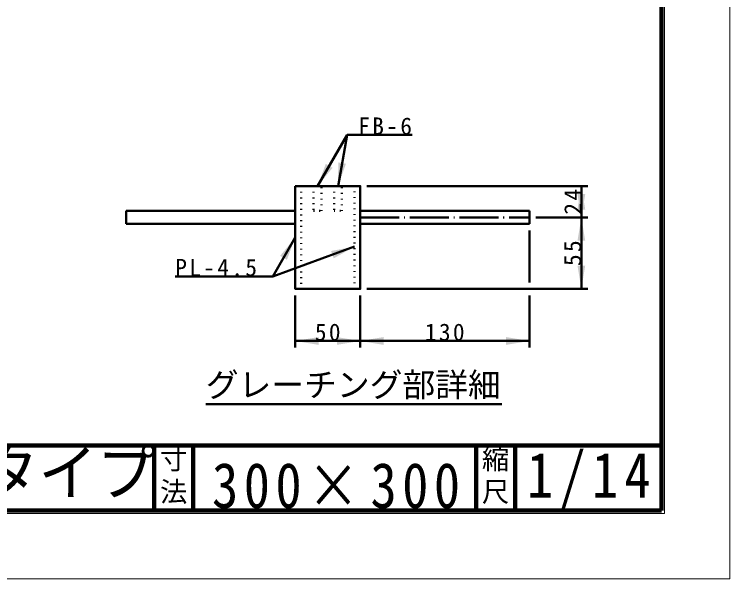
# Model space of a CAD drawing. Units: millimetres, scale not verified, with parts at other scales. Extents: x -2102 to 2102, y -1485 to 1485.
# Drawn here: x 1002 to 2102, y -1485 to -617 of the extents above; entities that cross this region are included whole.
import ezdxf
from ezdxf.enums import TextEntityAlignment as Align

# ---------------------------------------------------------------- set-up
doc = ezdxf.new("R2010")
doc.units = ezdxf.units.MM
doc.header["$LTSCALE"] = 5
doc.linetypes.add('DOTTED', pattern=[1.75, 0.25, -1.5])
doc.linetypes.add('LONG_DASHED_DOTTED', pattern=[15.25, 12, -1.5, 0.25, -1.5])
doc.layers.add('0-0_V-nasSTD', color=7, linetype='Continuous', lineweight=35)
doc.layers.add('0-1_0', color=7, linetype='Continuous', lineweight=50)
doc.styles.add('ＭＳ ゴシック', font='')
doc.styles.get('ＭＳ ゴシック').set_extended_font_data('MS Gothic')

msp = doc.modelspace()

# ---------------------------------------------------------------- linework, layer by layer
at = {"layer": '0-0_V-nasSTD', "lineweight": 100}
for p, q in [((1217.5, -1280), (1217.5, -1380)), ((1277.5, -1280), (1277.5, -1380)), ((1712.5, -1280), (1712.5, -1380)), ((1772.5, -1280), (1772.5, -1380)), ((-1997.5, -1380), (1997.5, -1380))]:
    msp.add_line(p, q, dxfattribs=at)
at = {"layer": '0-0_V-nasSTD', "lineweight": 18}
for points in [[(-2102.5, -1485), (-2102.5, 1485), (2102.5, 1485), (2102.5, -1485)], [(-2002.5, -1385), (-2002.5, 1385), (2002.5, 1385), (2002.5, -1385)]]:
    msp.add_lwpolyline(points, close=True, dxfattribs=at)
at = {"layer": '0-0_V-nasSTD', "lineweight": 100}
msp.add_lwpolyline([(1997.5, -1380), (1997.5, 1380), (-1997.5, 1380)], dxfattribs=at)
at = {"layer": '0-1_0'}
for p, q in [((1468.607, -881.56), (1514.102, -802.762)), ((1500.207, -881.56), (1514.102, -802.762)), ((1514.102, -802.762), (1614.102, -802.762)), ((1884.407, -881.56), (1544.407, -881.56)), ((1874.407, -929.56), (1874.407, -881.56)), ((1174.407, -939.56), (1174.407, -919.56)), ((1434.407, -919.56), (1174.407, -919.56)), ((1534.407, -919.56), (1794.407, -919.56)), ((1794.407, -939.56), (1794.407, -919.56)), ((1804.407, -929.56), (1884.407, -929.56)), ((1874.407, -1039.56), (1874.407, -929.56)), ((1434.407, -939.56), (1174.407, -939.56)), ((1534.407, -939.56), (1794.407, -939.56)), ((1794.407, -1029.56), (1794.407, -949.56)), ((1434.407, -960.56), (1399.964, -1020.218)), ((1525.407, -974.56), (1399.964, -1020.218)), ((1249.964, -1020.218), (1399.964, -1020.218)), ((1884.407, -1039.56), (1544.407, -1039.56)), ((1434.407, -1129.56), (1434.407, -1049.56)), ((1534.407, -1129.56), (1534.407, -1049.56)), ((1794.407, -1129.56), (1794.407, -1049.56)), ((1434.407, -1119.56), (1534.407, -1119.56)), ((1534.407, -1119.56), (1794.407, -1119.56)), ((1296.863, -1216.47), (1752.076, -1216.47))]:
    msp.add_line(p, q, dxfattribs=at)
at = {"layer": '0-1_0', "linetype": 'DOTTED'}
for p, q in [((1443.407, -881.56), (1443.407, -1039.56)), ((1525.407, -1039.56), (1525.407, -881.56))]:
    msp.add_line(p, q, dxfattribs=at)
at = {"layer": '0-1_0', "linetype": 'LONG_DASHED_DOTTED'}
msp.add_line((1534.407, -929.56), (1794.407, -929.56), dxfattribs=at)
at = {"layer": '0-1_0', "lineweight": 100}
msp.add_line((-1997.5, -1280), (1997.5, -1280), dxfattribs=at)
at = {"layer": '0-1_0'}
msp.add_lwpolyline([(1434.407, -881.56), (1434.407, -1039.56), (1534.407, -1039.56), (1534.407, -881.56)], close=True, dxfattribs=at)
at = {"layer": '0-1_0', "linetype": 'DOTTED'}
for points in [[(1462.607, -881.56), (1462.607, -919.56), (1474.607, -919.56), (1474.607, -881.56)], [(1494.207, -881.56), (1494.207, -919.56), (1506.207, -919.56), (1506.207, -881.56)]]:
    msp.add_lwpolyline(points, dxfattribs=at)
at = {"layer": '0-1_0'}
for points in [[(1500.207, -881.56), (1500.55, -845.065), (1512.367, -847.149)], [(1468.607, -881.56), (1481.411, -847.383), (1491.803, -853.383)], [(1868.407, -917.56), (1874.407, -881.56), (1880.407, -917.56)], [(1868.407, -893.56), (1874.407, -929.56), (1880.407, -893.56)], [(1868.407, -965.56), (1874.407, -929.56), (1880.407, -965.56)], [(1411.211, -988.737), (1421.603, -994.737), (1434.407, -960.56)], [(1489.526, -981.235), (1493.63, -992.511), (1525.407, -974.56)], [(1868.407, -1003.56), (1874.407, -1039.56), (1880.407, -1003.56)], [(1434.407, -1119.56), (1470.407, -1125.56), (1470.407, -1113.56)], [(1498.407, -1125.56), (1498.407, -1113.56), (1534.407, -1119.56)], [(1534.407, -1119.56), (1570.407, -1125.56), (1570.407, -1113.56)], [(1758.407, -1125.56), (1758.407, -1113.56), (1794.407, -1119.56)]]:
    msp.add_solid(points, dxfattribs=at)

# ---------------------------------------------------------------- texts
at = {"layer": '0-0_V-nasSTD', "style": 'ＭＳ ゴシック'}
for s, height, p in [('グレーチング部詳細', 36.95, (1296.863, -1216.47)), ('寸', 30.79, (1226.482, -1326.001)), ('縮', 30.79, (1721.482, -1326.001)), ('法', 30.79, (1226.476, -1375.99)), ('尺', 30.79, (1721.476, -1375.99))]:
    msp.add_text(s, height=height, dxfattribs=at).set_placement(p, align=Align.BOTTOM_LEFT)
at = {"layer": '0-0_V-nasSTD', "style": 'ＭＳ ゴシック', "width": 0.95}
msp.add_text('ユニロードⅡ ＶＳＧグレーチング埋込タイプ', height=69.65, dxfattribs=at).set_placement((-630, -1377.5), align=Align.BOTTOM_LEFT)
at = {"layer": '0-0_V-nasSTD', "attachment_point": 7, "style": 'ＭＳ ゴシック'}
for s, insert, char_height in [('\\T1.2;FB-6', (1531.302, -802.762), 26.39), ('\\T1.2;PL-4.5', (1249.964, -1020.218), 26.39), ('\\T1.2;50', (1464.607, -1119.56), 26.39), ('\\T1.2;130', (1633.807, -1119.56), 26.39), ('\\T1.24;\\W0.85;1/14', (1790.75, -1377.5), 69.65), ('\\T1.21;\\W0.85;300×300', (1306.5, -1377.5), 69.65)]:
    msp.add_mtext(s, dxfattribs=dict(at, insert=insert, char_height=char_height))
at = {"layer": '0-0_V-nasSTD', "char_height": 26.39, "attachment_point": 7, "rotation": 90, "style": 'ＭＳ ゴシック'}
for s, insert in [('\\T1.2;24', (1874.407, -925.36)), ('\\T1.2;55', (1874.407, -1004.36))]:
    msp.add_mtext(s, dxfattribs=dict(at, insert=insert))

doc.saveas('drawing.dxf')
